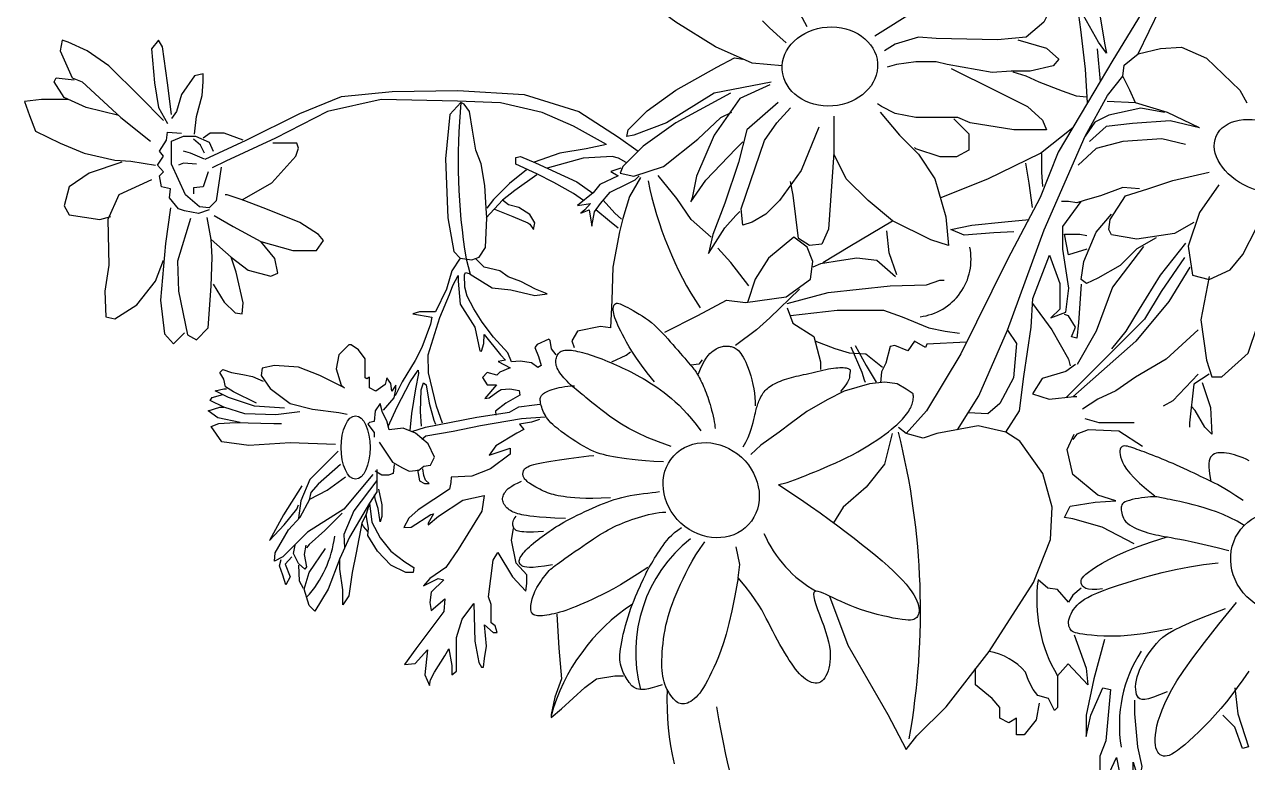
# Model space of a CAD drawing. Extents: x 83 to 520, y 195 to 710.
# Drawn here: x 82.8 to 371.9, y 330.5 to 505 of the extents above; entities that cross this region are included whole.
import ezdxf

# ---------------------------------------------------------------- set-up
doc = ezdxf.new("R2010")
doc.units = 0
doc.header["$LTSCALE"] = 0.9
doc.header["$MEASUREMENT"] = 0
for name, color, linetype in [('3', 3, 'CONTINUOUS'), ('4', 4, 'CONTINUOUS'), ('7', 7, 'CONTINUOUS')]:
    doc.layers.add(name, color=color, linetype=linetype)

msp = doc.modelspace()

# ---------------------------------------------------------------- linework, layer by layer
at = {"layer": '3'}
for points in [[(336.86, 507.76), (338.03, 500.53), (338.5, 498.2), (336.63, 500.77), (333.13, 507.06), (330.32, 510.33), (329.16, 511.5), (326.59, 507.76), (325.65, 508.93), (324.25, 512.43), (324.95, 514.06), (326.59, 515.46), (326.82, 516.63), (327.75, 517.8), (330.56, 517.1)], [(333.83, 487.81), (331.46, 488.05), (328.16, 489.23), (322.6, 491.35), (319.53, 492.77), (316.46, 493.71)], [(191.97, 461.58), (191.66, 466.95), (190.74, 472.01), (189.51, 475.23), (188.75, 479.98), (187.98, 484.42), (186.75, 486.11), (185.99, 486.57), (183.38, 483.66), (182.3, 473.23), (182.92, 459.29), (184.3, 451.32), (185.83, 449.78), (188.59, 449.32), (190.28, 449.94), (191.82, 452.24), (192.12, 459.29), (191.97, 461.58)], [(299.24, 464.01), (310.5, 468.52), (322.9, 474.54), (330.56, 480.65)], [(125.35, 474.56), (124.41, 476.44), (122.77, 477.85)], [(125.35, 473.16), (122.06, 474.56), (120.42, 475.03)], [(323.14, 474.5), (323.14, 470.07), (323.41, 466.68)], [(123.47, 471.99), (120.42, 472.22), (119.24, 471.75)], [(321.06, 461.73), (320.27, 467.46), (319.49, 472.16)], [(126.29, 470.11), (125.11, 466.59), (122.77, 466.36), (122.77, 464.95)], [(228.4, 468.77), (225.79, 464.33), (224.22, 459.12), (223.44, 455.99), (221.87, 447.65), (221.61, 439.82), (221.35, 433.31), (219, 433.57), (213.52, 432.52), (212.21, 430.18), (212.74, 428.61)], [(223.74, 471.03), (221.42, 470.26), (223.12, 469.18), (218.79, 467.16), (217.24, 465.15), (213.52, 462.22), (216.62, 462.68), (215.23, 461.13), (214.3, 460.36), (216.31, 461.13), (216.93, 457.27), (217.55, 460.67), (218.94, 462.68), (221.26, 465.31), (225.29, 467.32), (227.15, 468.25), (228.08, 469.18)], [(245.1, 454.69), (240.4, 458.86), (237.01, 463.81), (232.57, 469.29)], [(193.89, 461.36), (198.26, 459.59), (201.79, 458.06), (202.25, 457.75), (203.17, 456.53), (203.48, 458.06), (202.25, 460.05), (199.64, 461.74), (197.19, 462.35), (195.8, 463.42)], [(314.78, 408.63), (317.94, 413.65), (319, 421.79), (320.77, 433.47), (321.13, 440.2), (325.03, 450.46), (327.51, 443.74), (327.51, 437.72), (325.38, 435.6), (328.92, 437.01), (329.63, 442.68), (328.22, 451.88), (328.22, 457.19), (332.51, 463.13)], [(271.52, 448.69), (277.9, 452.59), (287.98, 458.54)], [(316.62, 455.99), (311.92, 455.73), (304.87, 455.21), (301.74, 456.51), (306.7, 457.55), (314.53, 458.34), (320.27, 458.86)], [(234.14, 432.26), (241.97, 436.17), (248.76, 439.82), (253.19, 439.3), (262.85, 440.61), (268.59, 444.78), (269.11, 448.95), (267.81, 452.34), (264.68, 454.69), (258.67, 449.73), (255.54, 444.78), (253.72, 439.3)], [(289.01, 445.8), (287.18, 451.02), (286.66, 456.23)], [(329.59, 450.53), (328.6, 455.45), (332.22, 455.45), (333.86, 455.12)], [(253.98, 443.21), (249.8, 448.69), (246.67, 452.08)], [(333.86, 451.84), (329.59, 450.53)], [(347.28, 452.53), (339.98, 442.89), (336.06, 432.46), (331.62, 424.63)], [(357.2, 453.32), (351.2, 445.75), (346.24, 437.67), (343.11, 432.46), (339.71, 428.28)], [(187.21, 449.55), (188.13, 445.94), (193.35, 442.73), (197.8, 442.27), (203.47, 440.89), (206.39, 441.35), (203.63, 442.42), (200.1, 444.26), (197.18, 445.33), (195.19, 446.71), (191.51, 447.63), (189.44, 449.63)], [(288.69, 445.3), (284.25, 449.21), (279.56, 449.73), (275.9, 449.21), (270.94, 448.43), (269.11, 447.65)], [(265.98, 442.43), (258.94, 435.65), (255.8, 432.78), (250.84, 429.13)], [(263.11, 439.04), (272.77, 441.65), (287.39, 443.21), (296, 443.47), (299.13, 444.52), (300.18, 444.52)], [(332.55, 443.63), (331.89, 434.44), (331.56, 430.82), (330.24, 431.15), (331.23, 433.45), (329.59, 436.08), (328.6, 436.41)], [(263.11, 438), (264.42, 434.35), (269.38, 431.22), (270.94, 425.22), (270.94, 423.4)], [(263.89, 436.17), (274.86, 437.48), (285.82, 437.48), (290.26, 435.91), (296.52, 433.31), (300.44, 432.52), (303.83, 432)], [(321.04, 439.03), (325.64, 432.8), (329.59, 425.9), (329.92, 424.26)], [(360.16, 432.8), (352.6, 425.9), (345.36, 421.63), (340.76, 418.35), (336.49, 416.38), (332.87, 414.08)], [(285.62, 423.9), (281.7, 427.03), (277.79, 427.29), (274.39, 428.33), (269.69, 430.16)], [(278.12, 428.81), (280.73, 422.81), (281.25, 420.98), (281.51, 420.46)], [(279.16, 429.07), (281.77, 424.37), (284.12, 420.46)], [(305.48, 429.87), (296.06, 429.38), (295.8, 428.59), (293.19, 430.16), (291.62, 427.81), (288.49, 429.11), (287.44, 428.85), (286.4, 424.94), (285.36, 422.86), (285.09, 420.25)], [(331.23, 424.59), (328.93, 422.94), (323.34, 421.3), (321.04, 417.69), (324.98, 416.38), (330.9, 417.03), (331.56, 417.03)], [(360.16, 422.29), (354.24, 416.05), (351.94, 414.73)], [(362.79, 422.29), (359.17, 419.99), (358.18, 410.79), (358.18, 409.81)], [(176.65, 410.02), (176.46, 413.51), (176.55, 418.6), (177.12, 420.3), (177.78, 419.83), (178.44, 415.49), (179.57, 411.44), (179.95, 410.49)], [(361.14, 420.32), (363.11, 414.41), (363.44, 408.17), (361.8, 409.81), (359.5, 413.75), (358.51, 414.73)], [(204.54, 411.61), (202.68, 411), (199.83, 410.5), (200.82, 409.26), (199.2, 408.39), (194.24, 405.42), (192.63, 403.18), (197.59, 404.8), (197.59, 403.43), (193, 399.96), (188.53, 398.23), (183.69, 397.98), (183.57, 396.74), (183.32, 395.13), (175.87, 390.29), (173.64, 388.31), (172.52, 386.08), (174.26, 386.2), (178.85, 389.18), (179.47, 389.3), (178.23, 387.07), (178.23, 386.7), (180.71, 388.8), (186.42, 392.52), (191.51, 393.64), (190.89, 389.92), (185.31, 380.87), (182.45, 376.66), (178.6, 374.05), (177.12, 372.32), (180.59, 374.05), (181.96, 373.68), (178.98, 370.83), (178.6, 368.35), (178.98, 366.49), (182.2, 369.22), (181.96, 366.24), (175.36, 357.38), (172.63, 353.73), (175.14, 353.96), (178.1, 357.15), (177.42, 351.23), (178.56, 348.72), (178.78, 350.09), (179.7, 351.91), (182.2, 355.78), (183.11, 357.38), (183.8, 353.5), (183.8, 351.23), (184.94, 352.14), (184.94, 354.19), (184.94, 356.92), (184.94, 360.11), (186.31, 364.43), (189.04, 368.08), (189.27, 359.2), (190.18, 354.19), (190.86, 353.05), (191.32, 353.05), (191.55, 355.1), (192, 358.06), (191.55, 363.07), (193.6, 361.25), (194.51, 361.25), (194.06, 362.84), (193.14, 363.52), (193.14, 367.85), (192.46, 369.67), (193.6, 378.33), (194.74, 380.15), (198.16, 374.45), (201.35, 371.04), (201.58, 372.86), (201.58, 374.91), (199.07, 377.64), (197.93, 383.11), (198.39, 385.84)], [(345.04, 410.79), (340.76, 410.79), (336.82, 410.79), (333.53, 411.78)], [(273.1, 369.84), (277.4, 358.24), (286.83, 341.92), (291.19, 333.58), (293.73, 336.85), (300.62, 343.73), (310.78, 356.79), (321.31, 373.1), (325.3, 383.25), (325.66, 390.87), (323.49, 398.84), (318.04, 406.46), (314.78, 408.63), (308.24, 410.08), (298.45, 408.27), (295.18, 407.18), (291.19, 408.27), (289.37, 409.72)], [(287.92, 408.27), (286.11, 401.02), (281.75, 395.58), (276.31, 390.87), (274.02, 387.21)], [(332.55, 371.72), (330.57, 370.08), (329.59, 368.43), (326.96, 371.39), (324.66, 371.72), (322.36, 373.69)], [(208.64, 365.57), (209.1, 357.6), (209.78, 350.32), (208.19, 345.99), (207.28, 341.89), (207.28, 341.21), (209.78, 343.26), (215.25, 348.27), (217.99, 350.32), (222.32, 351), (224.37, 351)], [(330.88, 360.69), (333.75, 352.82), (334.11, 348.88), (329.45, 353.89), (326.94, 351.03), (326.94, 343.51), (326.23, 342.8), (324.8, 345.66), (322.29, 346.38), (321.21, 347.81), (320.14, 349.95), (319.42, 351.92)], [(338.05, 359.62), (335.54, 350.31), (333.75, 341.72), (333.75, 336.71), (334.82, 341.72), (337.69, 348.17), (339.48, 347.81), (338.41, 335.64), (336.97, 332.06), (336.97, 324.55), (338.05, 325.62), (340.91, 331.71), (342.7, 322.4), (343.78, 317.39), (344.85, 325.62), (344.85, 330.63), (346.29, 325.98), (347, 329.56), (345.93, 334.21), (345.21, 342.08), (345.21, 344.59), (345.21, 345.3)], [(322.65, 344.59), (321.93, 340.65), (319.06, 337.07), (317.27, 337.07), (317.27, 341.01), (315.48, 339.94), (313.33, 341.01), (313.33, 343.51), (311.54, 345.66), (307.6, 348.88), (307.6, 352.82)], [(368.85, 348.17), (369.57, 342.08), (372.07, 334.21), (370.64, 333.85), (368.85, 338.86), (365.99, 341.72)]]:
    msp.add_lwpolyline(points, dxfattribs=at)
for centre, radius, start, end in [((327.39, 472.73), 142.08, 174.4107, 189.3877), ((314.1, 484.8), 85.55, 191.3348, 213.165), ((292.85, 449.48), 13.68, 276.87, 11.9998), ((121, 366.43), 173.58, 349.9429, 14.0702), ((357.38, 368.99), 35.34, 172.3524, 210.5444), ((252.28, 328.99), 46.72, 123.4593, 164.4054), ((308.03, 341.79), 15.25, 41.6474, 79.5878), ((373.71, 339.38), 32.15, 147.1632, 189.2771), ((482.08, 384.03), 239.17, 189.7167, 211.5813)]:
    msp.add_arc(centre, radius, start, end, dxfattribs=at)
at = {"layer": '4'}
for points in [[(261.9, 495.2), (254.82, 495.85), (246.13, 499.71), (236.79, 505.5), (229.06, 511.29), (225.52, 515.14), (226.49, 518.04), (229.71, 517.4), (245.8, 512.89), (252.24, 511.61)], [(283.79, 502.28), (293.45, 508.39), (304.72, 510.32), (314.38, 509.68), (319.53, 508.39), (325.32, 508.71), (323.71, 505.5), (319.53, 501.96), (312.77, 501.32), (298.28, 501.64), (294.09, 501.96), (288.62, 500.35), (286.05, 498.74)], [(262.87, 500.67), (260.65, 502.6), (258.79, 504.3), (257.25, 505.82)], [(266.06, 507.59), (267.7, 504.53)], [(115.71, 482.3), (110.08, 487.93), (102.8, 495.2), (97.64, 498.72), (93.18, 500.83), (91.77, 501.3), (91.3, 498.72), (94.11, 492.39), (96.46, 491.45), (105.62, 483.01), (112.66, 477.38)], [(317.59, 501.32), (324.36, 499.39), (327.25, 496.81), (325.96, 495.2), (320.49, 493.92), (315.98, 493.92), (311.48, 493.6), (300.85, 495.53), (298.28, 496.17), (293.45, 496.17), (288.94, 495.53), (286.69, 494.88)], [(259.33, 491.35), (245.8, 488.77), (234.54, 481.7), (226.81, 478.8), (225.2, 478.48), (225.52, 480.09), (230.03, 484.59), (236.79, 489.42), (246.45, 494.88), (250.63, 497.13), (252.56, 496.81)], [(360.5, 480.57), (352.93, 484.19), (345.35, 486.49), (344.03, 489.45), (342.39, 492.74), (342.72, 495.37), (346.01, 498.01), (351.28, 499.32), (356.22, 499.65), (362.15, 497.02), (370.05, 489.45), (371.7, 486.49)], [(301.82, 494.56), (312.12, 489.42), (319.85, 485.56), (323.39, 482.34), (324.36, 480.09), (316.63, 480.09), (306.33, 481.7), (303.43, 482.98), (297.96, 482.98), (293.45, 482.98), (288.62, 483.95), (285.4, 485.56), (284.44, 486.2)], [(122.99, 479.02), (123.46, 483.24), (124.87, 488.17), (125.11, 491.45), (125.11, 493.33), (122.99, 492.86), (119.94, 488.4), (118.77, 484.41), (117.59, 482.77)], [(333.5, 478.6), (338.76, 488.19), (342.39, 492.74)], [(249.67, 488.77), (236.79, 481.7), (229.06, 476.23), (224.24, 471.41), (223.59, 469.8), (226.81, 469.16), (233.89, 471.41), (241.94, 477.84), (247.41, 482.98), (249.99, 484.27)], [(259, 490.7), (251.92, 487.49), (245.8, 478.8), (241.62, 469.16), (240.65, 464.01), (240.33, 463.04), (243.87, 468.19), (250.96, 475.59), (252.56, 477.2)], [(93.18, 487.23), (86.84, 487.23), (82.85, 486.76), (84.02, 483.48), (85.43, 479.72), (91.3, 476.91), (96.93, 474.56), (104.21, 472.92), (107.97, 472.69), (113.84, 471.75)], [(260.94, 486.52), (253.53, 480.09), (251.6, 472.37), (248.38, 462.72), (245.48, 455.33), (244.52, 450.82), (248.38, 456.93), (250.96, 459.83), (251.92, 460.79)], [(345.35, 486.49), (338.67, 486.75)], [(270.59, 480.73), (266.41, 470.44), (261.26, 463.37), (258.04, 460.15), (254.82, 458.22), (252.56, 457.58), (252.24, 461.44), (257.72, 477.52), (260.61, 481.7), (263.83, 485.24)], [(274.13, 483.31), (274.13, 474.62), (272.85, 456.61), (271.24, 453.07), (268.34, 452.75), (265.76, 454.36), (264.48, 464.65), (263.83, 467.87)], [(285.08, 484.27), (289.59, 478.8), (294.09, 474.3), (297.96, 468.51), (300.53, 459.51), (301.18, 452.75), (296.99, 454.04), (287.98, 458.54), (282.18, 463.37), (277.03, 468.51), (274.78, 473.01), (274.13, 474.3)], [(302.46, 482.66), (306.01, 479.12), (306.01, 475.27), (303.11, 473.66), (299.24, 473.66), (293.45, 475.59), (293.13, 475.91)], [(352.27, 484.19), (346.67, 485.18), (339.09, 483.53), (335.8, 481.89), (333.5, 478.6)], [(360.5, 480.57), (353.58, 482.22), (344.69, 481.56), (338.44, 480.9), (334.48, 477.28)], [(126.52, 461.2), (123.94, 460.26), (120.65, 460.96), (119.24, 461.43), (117.13, 464.01), (117.37, 466.12), (115.25, 466.59), (114.78, 469.17), (115.72, 470.11), (114.31, 471.75), (115.72, 473.86), (114.78, 475.03), (116.43, 477.61), (116.66, 479.49), (119.95, 479.26)], [(134.5, 477.61), (130.04, 479.25), (126.75, 479.25), (125.11, 478.08)], [(134.26, 463.54), (141.3, 467.53), (146.94, 473.86), (147.64, 475.74), (147.17, 476.91), (143.42, 476.91), (141.54, 476.91)], [(357.21, 476.62), (351.61, 477.94), (342.39, 477.28), (336.13, 475.64), (331.85, 471.69)], [(105.85, 472.45), (98.11, 469.87), (93.41, 466.59), (92.24, 462.13), (93.41, 460.02), (100.69, 458.85), (103.27, 459.55)], [(112.9, 468.23), (105.15, 464.71), (102.57, 458.85), (102.8, 448.06), (101.86, 441.96), (102.1, 435.86), (104.21, 435.4), (109.38, 438.68), (113.84, 444.31), (115.71, 449.23)], [(359.18, 458.2), (354.57, 455.57), (345.68, 454.25), (339.75, 455.24), (339.09, 456.55), (339.42, 458.86), (343.05, 464.45), (348.31, 466.1), (354.24, 468.07), (362.8, 470.04)], [(346.34, 466.1), (342.39, 466.42), (337.12, 464.45), (333.5, 463.46), (331.52, 462.81), (329.54, 463.13), (327.9, 463.13)], [(365.11, 467.08), (360.5, 460.5), (357.86, 452.61), (358.85, 445.7), (362.8, 444.71), (367.74, 447.01), (370.71, 450.63), (374, 456.88), (374, 462.81)], [(127.69, 459.79), (132.15, 457.21), (138.72, 453.69), (146.23, 451.58), (151.87, 451.58), (153.51, 453.92), (152.34, 455.33), (147.88, 458.15), (139.9, 461.43), (134.26, 463.54), (130.74, 464.71), (130.27, 464.71)], [(362.8, 445.37), (360.83, 435.17), (362.15, 425.63), (363.46, 421.68), (365.77, 421.68), (372.03, 427.28), (376.31, 440.11), (376.97, 451.29), (376.97, 457.87), (375.32, 462.48)], [(350.29, 454.58), (345.68, 451.95), (341.73, 448), (336.46, 445.04), (333.83, 443.72), (332.51, 444.71), (333.17, 448.99), (336.13, 455.9), (339.75, 460.17)], [(122.05, 459.08), (119, 449), (119.24, 441.96), (121.35, 431.64), (123.46, 430.47), (126.28, 433.28), (126.98, 443.13), (127.22, 449.94), (126.98, 454.16), (126.04, 459.32)], [(126.98, 454.16), (131.68, 449.94), (135.67, 446.89), (141.07, 445.48), (142.71, 446.18), (142.01, 449.7), (138.72, 453.69)], [(356.94, 449.93), (351.46, 441.84), (347.54, 435.32), (329.03, 416.83)], [(358.25, 447.58), (353.29, 439.5), (345.46, 430.11), (330.58, 417)], [(231.7, 420.48), (230.02, 422.62), (228.62, 424.49), (227.47, 426.12), (226.53, 427.54), (225.76, 428.77), (225.14, 429.86), (224.62, 430.82), (224.18, 431.68), (223.78, 432.48), (223.41, 433.21), (223.09, 433.9), (222.81, 434.53), (222.57, 435.11), (222.37, 435.65), (222.21, 436.16), (222.09, 436.63), (222.02, 437.07), (221.98, 437.48), (221.99, 437.85), (222.03, 438.19), (222.11, 438.47), (222.23, 438.71), (222.37, 438.89), (222.55, 439.02), (222.75, 439.08), (222.99, 439.09), (223.27, 439.04), (223.59, 438.93), (223.96, 438.78), (224.38, 438.58), (224.86, 438.34), (225.4, 438.05), (226, 437.73), (226.66, 437.37), (227.35, 436.97), (228.08, 436.54), (228.83, 436.08), (229.58, 435.58), (230.32, 435.06), (231.04, 434.5), (231.73, 433.91), (232.39, 433.3), (233.02, 432.67), (233.64, 432.02), (234.25, 431.36), (234.84, 430.69), (235.43, 430), (236.02, 429.32), (236.61, 428.64), (237.2, 427.96), (237.77, 427.3), (238.33, 426.67), (238.86, 426.07), (239.35, 425.51), (239.79, 425), (240.19, 424.55), (240.52, 424.16), (240.8, 423.82), (241.04, 423.53), (241.24, 423.26), (241.42, 423.01), (241.59, 422.76), (241.75, 422.5), (241.91, 422.21), (242.09, 421.89), (242.28, 421.53), (242.48, 421.14), (242.69, 420.73), (242.9, 420.3), (243.11, 419.85), (243.32, 419.38), (243.53, 418.91), (243.73, 418.43), (243.93, 417.94), (244.12, 417.44), (244.31, 416.91), (244.49, 416.37), (244.68, 415.79), (244.86, 415.17), (245.05, 414.52), (245.23, 413.82), (245.41, 413.11), (245.57, 412.38), (245.72, 411.68), (245.85, 411.03), (245.95, 410.43), (246.01, 409.92), (246.03, 409.52)], [(303.34, 409.18), (308.37, 417.19), (315.1, 432.76), (317.23, 429.58), (316.52, 421.44), (313.33, 415.42), (310.5, 412.94), (305.86, 413.18)], [(235.66, 405.25), (232.65, 406.3), (229.99, 407.37), (227.67, 408.45), (225.64, 409.51), (223.89, 410.54), (222.38, 411.52), (221.09, 412.43), (219.98, 413.25), (219.04, 413.97), (218.23, 414.6), (217.54, 415.14), (216.95, 415.63), (216.43, 416.06), (215.95, 416.45), (215.51, 416.82), (215.08, 417.18), (214.63, 417.55), (214.18, 417.92), (213.72, 418.29), (213.25, 418.67), (212.79, 419.05), (212.34, 419.44), (211.9, 419.83), (211.47, 420.23), (211.06, 420.63), (210.67, 421.04), (210.31, 421.44), (209.97, 421.84), (209.66, 422.24), (209.38, 422.63), (209.14, 423.01), (208.93, 423.38), (208.76, 423.73), (208.62, 424.08), (208.52, 424.41), (208.45, 424.72), (208.41, 425.03), (208.41, 425.34), (208.43, 425.63), (208.47, 425.92), (208.54, 426.2), (208.63, 426.47), (208.75, 426.74), (208.89, 426.98), (209.05, 427.21), (209.24, 427.42), (209.45, 427.6), (209.69, 427.75), (209.95, 427.86), (210.23, 427.95), (210.55, 428), (210.88, 428.03), (211.25, 428.03), (211.65, 428.01), (212.08, 427.96), (212.54, 427.9), (213.03, 427.81), (213.55, 427.71), (214.11, 427.58), (214.68, 427.44), (215.29, 427.28), (215.91, 427.1), (216.55, 426.9), (217.21, 426.68), (217.89, 426.44), (218.57, 426.19), (219.26, 425.92), (219.96, 425.64), (220.66, 425.35), (221.36, 425.05), (222.06, 424.75), (222.75, 424.45), (223.43, 424.14), (224.11, 423.83), (224.79, 423.52), (225.47, 423.19), (226.15, 422.85), (226.85, 422.49), (227.56, 422.11), (228.29, 421.7), (229.05, 421.27), (229.82, 420.81), (230.62, 420.31), (231.44, 419.78), (232.27, 419.22), (233.12, 418.62), (233.98, 417.99), (234.85, 417.31), (235.73, 416.59), (236.63, 415.82), (237.55, 414.96), (238.5, 414.01), (239.48, 412.95), (240.5, 411.76), (241.56, 410.42), (242.68, 408.91)], [(242.11, 422.38), (242.58, 423.58), (243.05, 424.6), (243.51, 425.44), (243.96, 426.14), (244.4, 426.71), (244.83, 427.17), (245.23, 427.55), (245.62, 427.85), (245.98, 428.11), (246.32, 428.32), (246.64, 428.49), (246.95, 428.63), (247.23, 428.74), (247.5, 428.82), (247.76, 428.88), (248.01, 428.92), (248.25, 428.95), (248.48, 428.96), (248.71, 428.97), (248.94, 428.96), (249.16, 428.94), (249.38, 428.91), (249.6, 428.87), (249.82, 428.83), (250.05, 428.77), (250.29, 428.7), (250.52, 428.6), (250.77, 428.48), (251.02, 428.33), (251.28, 428.13), (251.55, 427.89), (251.82, 427.6), (252.1, 427.24), (252.39, 426.83), (252.69, 426.35), (252.98, 425.81), (253.28, 425.19), (253.58, 424.5), (253.88, 423.73), (254.17, 422.88), (254.45, 421.95), (254.72, 420.95), (254.96, 419.92), (255.17, 418.86), (255.33, 417.81), (255.45, 416.78), (255.5, 415.79), (255.49, 414.86)], [(221.61, 425.22), (225, 426.79), (226.05, 427.57)], [(243.01, 425.74), (242.23, 424.7), (240.4, 424.44)], [(252.7, 405.12), (253.32, 406.28), (253.83, 407.36), (254.24, 408.37), (254.57, 409.29), (254.83, 410.14), (255.04, 410.91), (255.2, 411.6), (255.34, 412.22), (255.46, 412.75), (255.57, 413.22), (255.67, 413.64), (255.76, 414.01), (255.86, 414.35), (255.95, 414.66), (256.05, 414.97), (256.16, 415.28), (256.28, 415.6), (256.41, 415.93), (256.55, 416.26), (256.71, 416.6), (256.87, 416.93), (257.05, 417.26), (257.24, 417.57), (257.44, 417.88), (257.66, 418.16), (257.89, 418.44), (258.14, 418.69), (258.4, 418.94), (258.69, 419.18), (259.01, 419.41), (259.35, 419.63), (259.72, 419.85), (260.11, 420.06), (260.54, 420.28), (260.99, 420.49), (261.46, 420.69), (261.96, 420.88), (262.47, 421.07), (262.99, 421.24), (263.52, 421.4), (264.07, 421.55), (264.62, 421.69), (265.19, 421.83), (265.76, 421.96), (266.36, 422.09), (266.96, 422.22), (267.58, 422.35), (268.21, 422.49), (268.87, 422.65), (269.53, 422.8), (270.2, 422.97), (270.87, 423.13), (271.53, 423.28), (272.18, 423.42), (272.81, 423.55), (273.42, 423.65), (273.99, 423.74), (274.54, 423.8), (275.05, 423.84), (275.52, 423.86), (275.95, 423.87), (276.34, 423.86), (276.69, 423.83), (276.99, 423.79), (277.25, 423.74), (277.46, 423.68), (277.63, 423.62), (277.76, 423.54), (277.86, 423.45), (277.93, 423.36), (277.97, 423.25), (277.99, 423.14), (277.99, 423.03), (277.97, 422.9), (277.95, 422.77), (277.92, 422.63), (277.88, 422.48), (277.85, 422.32), (277.82, 422.15), (277.81, 421.97), (277.8, 421.77), (277.78, 421.54), (277.71, 421.26), (277.58, 420.89), (277.33, 420.43), (276.96, 419.84), (276.42, 419.1), (275.69, 418.2)], [(233.83, 401.6), (231.58, 401.72), (229.62, 401.85), (227.9, 401.99), (226.41, 402.15), (225.11, 402.3), (223.97, 402.46), (222.96, 402.63), (222.04, 402.79), (221.19, 402.95), (220.4, 403.12), (219.64, 403.31), (218.9, 403.52), (218.17, 403.76), (217.42, 404.05), (216.65, 404.39), (215.84, 404.8), (214.98, 405.27), (214.07, 405.8), (213.15, 406.37), (212.23, 406.97), (211.33, 407.58), (210.47, 408.19), (209.66, 408.79), (208.93, 409.37), (208.29, 409.9), (207.73, 410.39), (207.26, 410.86), (206.85, 411.29), (206.5, 411.71), (206.2, 412.12), (205.95, 412.52), (205.73, 412.92), (205.53, 413.32), (205.35, 413.72), (205.2, 414.12), (205.07, 414.51), (204.96, 414.88), (204.88, 415.23), (204.81, 415.56), (204.76, 415.86), (204.73, 416.13), (204.72, 416.37), (204.74, 416.59), (204.77, 416.78), (204.83, 416.96), (204.92, 417.13), (205.03, 417.29), (205.17, 417.44), (205.33, 417.59), (205.53, 417.74), (205.77, 417.9), (206.04, 418.05), (206.35, 418.21), (206.7, 418.36), (207.1, 418.52), (207.56, 418.68), (208.06, 418.84), (208.61, 419), (209.21, 419.15), (209.85, 419.29), (210.53, 419.4), (211.25, 419.49), (212, 419.55), (212.79, 419.57)], [(292.83, 417.64), (291.16, 418.76), (289.07, 420.01), (286.14, 420.43), (282.52, 420.01), (276.53, 418.34), (272.49, 416.25), (267.75, 413.47), (264.13, 410.82), (261.2, 408.6), (256.88, 405.54), (254.51, 403.31)], [(261.06, 396.21), (262.11, 396.48), (263.07, 396.75), (263.97, 397.04), (264.84, 397.35), (265.7, 397.67), (266.58, 398.03), (267.51, 398.41), (268.51, 398.82), (269.59, 399.27), (270.76, 399.75), (271.99, 400.27), (273.26, 400.81), (274.57, 401.39), (275.89, 402), (277.21, 402.63), (278.5, 403.29), (279.76, 403.97), (280.98, 404.66), (282.15, 405.37), (283.26, 406.07), (284.3, 406.76), (285.28, 407.44), (286.18, 408.09), (287, 408.71), (287.73, 409.29), (288.38, 409.84), (288.96, 410.34), (289.47, 410.82), (289.92, 411.27), (290.32, 411.7), (290.67, 412.11), (290.99, 412.5), (291.29, 412.87), (291.55, 413.24), (291.79, 413.59), (292, 413.94), (292.18, 414.27), (292.35, 414.61), (292.49, 414.93), (292.61, 415.26), (292.71, 415.58), (292.79, 415.89), (292.84, 416.21), (292.88, 416.51), (292.9, 416.81), (292.89, 417.1), (292.87, 417.38), (292.83, 417.64)], [(345.04, 382.23), (337.48, 386.17), (330.57, 388.14), (328.6, 388.46), (329.92, 391.09), (335.83, 392.08), (340.76, 392.41), (336.49, 393.72), (330.57, 398.64), (329.26, 404.55), (330.9, 408.17)], [(347.01, 405.21), (341.42, 408.82), (334.19, 409.15), (331.56, 408.17), (330.57, 406.85)], [(370.79, 392.46), (369.06, 393.6), (367.64, 394.51), (366.48, 395.22), (365.52, 395.79), (364.73, 396.23), (364.04, 396.59), (363.41, 396.89), (362.8, 397.19), (362.16, 397.5), (361.48, 397.82), (360.77, 398.17), (360.03, 398.53), (359.26, 398.9), (358.47, 399.27), (357.66, 399.66), (356.82, 400.04), (355.97, 400.43), (355.11, 400.81), (354.25, 401.19), (353.38, 401.56), (352.53, 401.92), (351.7, 402.26), (350.9, 402.59), (350.12, 402.9), (349.38, 403.19), (348.69, 403.45), (348.02, 403.7), (347.4, 403.93), (346.8, 404.15), (346.24, 404.35), (345.71, 404.54), (345.2, 404.73), (344.72, 404.9), (344.27, 405.05), (343.85, 405.18), (343.46, 405.28), (343.1, 405.34), (342.78, 405.36), (342.49, 405.33), (342.25, 405.24), (342.04, 405.08), (341.87, 404.86), (341.76, 404.58), (341.7, 404.22), (341.69, 403.81), (341.75, 403.33), (341.87, 402.78), (342.06, 402.17), (342.33, 401.5), (342.72, 400.74), (343.28, 399.89), (344.03, 398.92), (345.04, 397.82), (346.34, 396.58), (347.97, 395.17), (349.98, 393.58)], [(221.33, 393.07), (219.09, 392.98), (217.17, 392.94), (215.52, 392.95), (214.11, 392.99), (212.92, 393.06), (211.89, 393.15), (211.02, 393.26), (210.25, 393.37), (209.56, 393.49), (208.94, 393.6), (208.37, 393.72), (207.85, 393.85), (207.36, 393.99), (206.89, 394.14), (206.43, 394.31), (205.98, 394.49), (205.52, 394.69), (205.05, 394.9), (204.59, 395.13), (204.14, 395.36), (203.7, 395.6), (203.28, 395.84), (202.88, 396.08), (202.52, 396.32), (202.2, 396.54), (201.91, 396.75), (201.66, 396.96), (201.44, 397.16), (201.25, 397.35), (201.09, 397.54), (200.95, 397.72), (200.85, 397.89), (200.76, 398.06), (200.7, 398.22), (200.66, 398.39), (200.64, 398.55), (200.63, 398.71), (200.64, 398.88), (200.66, 399.04), (200.69, 399.21), (200.74, 399.38), (200.8, 399.56), (200.9, 399.74), (201.03, 399.92), (201.21, 400.1), (201.46, 400.28), (201.77, 400.46), (202.17, 400.63), (202.65, 400.8), (203.22, 400.97), (203.87, 401.13), (204.6, 401.29), (205.4, 401.45), (206.28, 401.61), (207.22, 401.77), (208.22, 401.93), (209.27, 402.09), (210.37, 402.25), (211.51, 402.41), (212.68, 402.57), (213.85, 402.72), (215.03, 402.87), (216.21, 403), (217.36, 403.12)], [(372.25, 401.87), (371.53, 402.22), (370.82, 402.53), (370.12, 402.8), (369.43, 403.04), (368.77, 403.24), (368.12, 403.41), (367.5, 403.54), (366.9, 403.65), (366.34, 403.72), (365.81, 403.76), (365.31, 403.76), (364.85, 403.71), (364.42, 403.62), (364.03, 403.48), (363.69, 403.29), (363.39, 403.04), (363.13, 402.72), (362.92, 402.33), (362.77, 401.82), (362.69, 401.19), (362.69, 400.41), (362.77, 399.46), (362.93, 398.31), (363.2, 396.95)], [(210.66, 388.19), (208.17, 388.31), (206.14, 388.42), (204.52, 388.53), (203.25, 388.65), (202.26, 388.76), (201.49, 388.88), (200.88, 388.99), (200.36, 389.11), (199.89, 389.22), (199.46, 389.34), (199.05, 389.46), (198.68, 389.59), (198.32, 389.74), (197.99, 389.9), (197.68, 390.08), (197.39, 390.27), (197.11, 390.49), (196.85, 390.74), (196.61, 390.99), (196.4, 391.26), (196.21, 391.54), (196.06, 391.83), (195.94, 392.12), (195.87, 392.41), (195.83, 392.69), (195.83, 392.97), (195.87, 393.24), (195.94, 393.51), (196.04, 393.77), (196.17, 394.03), (196.31, 394.29), (196.48, 394.54), (196.66, 394.79), (196.88, 395.03), (197.16, 395.29), (197.52, 395.57), (198, 395.88), (198.6, 396.22), (199.35, 396.6), (200.29, 397.03)], [(261.06, 396.21), (263.7, 394.47), (266.21, 392.78), (268.59, 391.13), (270.85, 389.53), (273, 387.97), (275.05, 386.46), (277.01, 384.98), (278.88, 383.54), (280.67, 382.13), (282.38, 380.77), (284, 379.44), (285.51, 378.17), (286.91, 376.94), (288.19, 375.78), (289.34, 374.67), (290.35, 373.63), (291.21, 372.66), (291.94, 371.75), (292.55, 370.91), (293.04, 370.14), (293.43, 369.42), (293.73, 368.76), (293.95, 368.16), (294.1, 367.61), (294.19, 367.12), (294.24, 366.67), (294.23, 366.27), (294.19, 365.91), (294.1, 365.59), (293.99, 365.31), (293.85, 365.06), (293.68, 364.84), (293.5, 364.64), (293.28, 364.48), (293, 364.35), (292.66, 364.25), (292.22, 364.2), (291.68, 364.19), (291.02, 364.23), (290.21, 364.33), (289.25, 364.48), (288.15, 364.68), (286.95, 364.93), (285.68, 365.22), (284.36, 365.55), (283.01, 365.92), (281.68, 366.31), (280.38, 366.73), (279.15, 367.18), (277.98, 367.63), (276.87, 368.1), (275.83, 368.56), (274.86, 369.01), (273.95, 369.44), (273.1, 369.84), (272.32, 370.21), (271.61, 370.53), (270.97, 370.78), (270.42, 370.95), (269.97, 371.01), (269.63, 370.94), (269.4, 370.71), (269.31, 370.3), (269.36, 369.7), (269.55, 368.88), (269.86, 367.88), (270.27, 366.74), (270.73, 365.5), (271.22, 364.19), (271.71, 362.85), (272.16, 361.52), (272.55, 360.25), (272.85, 359.07), (273.07, 357.96), (273.2, 356.94), (273.26, 355.99), (273.25, 355.12), (273.19, 354.3), (273.08, 353.55), (272.92, 352.85), (272.73, 352.19), (272.51, 351.59), (272.25, 351.05), (271.97, 350.57), (271.65, 350.16), (271.31, 349.82), (270.95, 349.56), (270.56, 349.38), (270.15, 349.28), (269.72, 349.26), (269.28, 349.33), (268.82, 349.46), (268.36, 349.66), (267.89, 349.93), (267.42, 350.25), (266.95, 350.62), (266.48, 351.05), (266.01, 351.52), (265.54, 352.05), (265.07, 352.63), (264.59, 353.27), (264.09, 353.98), (263.58, 354.74), (263.05, 355.58), (262.51, 356.48), (261.94, 357.43), (261.37, 358.43), (260.8, 359.46), (260.23, 360.5), (259.68, 361.55), (259.14, 362.58), (258.63, 363.59), (258.14, 364.56), (257.64, 365.55), (257.07, 366.59), (256.38, 367.72), (255.54, 369), (254.48, 370.48), (253.15, 372.19), (251.52, 374.18)], [(207.61, 377.22), (205.75, 376.94), (204.26, 376.75), (203.09, 376.65), (202.19, 376.63), (201.52, 376.67), (201.03, 376.75), (200.68, 376.88), (200.41, 377.02), (200.2, 377.18), (200.02, 377.35), (199.89, 377.53), (199.79, 377.73), (199.75, 377.94), (199.75, 378.17), (199.79, 378.42), (199.88, 378.7), (200.02, 378.99), (200.2, 379.31), (200.43, 379.65), (200.7, 380), (201.01, 380.37), (201.36, 380.75), (201.75, 381.14), (202.17, 381.54), (202.62, 381.94), (203.1, 382.35), (203.61, 382.75), (204.13, 383.16), (204.66, 383.56), (205.21, 383.96), (205.75, 384.35), (206.28, 384.74), (206.82, 385.12), (207.34, 385.49), (207.88, 385.85), (208.44, 386.22), (209.02, 386.59), (209.64, 386.96), (210.3, 387.34), (211.01, 387.74), (211.78, 388.14), (212.61, 388.56), (213.47, 388.98), (214.36, 389.4), (215.27, 389.83), (216.18, 390.24), (217.09, 390.65), (217.97, 391.04), (218.84, 391.41), (219.68, 391.76), (220.52, 392.09), (221.36, 392.4), (222.22, 392.69), (223.1, 392.96), (224.01, 393.2), (224.96, 393.42), (225.97, 393.62), (227.01, 393.8), (228.07, 393.96), (229.12, 394.1), (230.15, 394.23), (231.14, 394.36), (232.07, 394.47), (232.92, 394.59)], [(371.07, 386.56), (369.39, 387.54), (367.74, 388.39), (366.12, 389.12), (364.56, 389.75), (363.05, 390.28), (361.61, 390.73), (360.26, 391.12), (359, 391.45), (357.85, 391.74), (356.8, 391.99), (355.85, 392.2), (355, 392.39), (354.23, 392.55), (353.55, 392.69), (352.95, 392.81), (352.42, 392.93), (351.96, 393.03), (351.55, 393.12), (351.16, 393.19), (350.79, 393.25), (350.4, 393.3), (349.98, 393.32), (349.5, 393.32), (348.95, 393.3), (348.31, 393.25), (347.6, 393.18), (346.84, 393.08), (346.07, 392.97), (345.31, 392.83), (344.59, 392.67), (343.94, 392.5), (343.37, 392.32), (342.92, 392.12), (342.57, 391.9), (342.32, 391.67), (342.15, 391.42), (342.04, 391.15), (341.99, 390.86), (341.99, 390.55), (342.01, 390.21), (342.06, 389.85), (342.13, 389.46), (342.23, 389.06), (342.38, 388.66), (342.57, 388.25), (342.82, 387.85), (343.13, 387.45), (343.51, 387.07), (343.97, 386.71), (344.5, 386.38), (345.07, 386.07), (345.69, 385.78), (346.34, 385.51), (347, 385.26), (347.66, 385.05), (348.31, 384.85), (348.93, 384.68), (349.55, 384.52), (350.17, 384.38), (350.81, 384.25), (351.48, 384.12), (352.19, 383.99), (352.97, 383.85), (353.82, 383.69), (354.77, 383.52), (355.85, 383.31), (357.1, 383.06), (358.56, 382.75), (360.28, 382.37), (362.31, 381.9), (364.67, 381.33), (367.42, 380.66)], [(205.47, 385.15), (204.2, 385.05), (203.13, 385), (202.23, 384.98), (201.48, 384.98), (200.86, 385.02), (200.36, 385.07), (199.94, 385.14), (199.6, 385.22), (199.31, 385.31), (199.07, 385.41), (198.86, 385.52), (198.7, 385.65), (198.56, 385.8), (198.45, 385.96), (198.37, 386.15), (198.31, 386.36), (198.26, 386.61), (198.23, 386.87), (198.24, 387.16), (198.29, 387.47), (198.38, 387.79), (198.54, 388.12), (198.77, 388.46), (199.07, 388.8)], [(230.17, 376.62), (227.71, 375.03), (225.55, 373.69), (223.66, 372.56), (222.01, 371.62), (220.55, 370.83), (219.26, 370.16), (218.09, 369.58), (217.01, 369.08), (215.99, 368.61), (215.01, 368.17), (214.09, 367.78), (213.2, 367.41), (212.36, 367.08), (211.56, 366.77), (210.78, 366.5), (210.05, 366.26), (209.34, 366.04), (208.66, 365.86), (208.01, 365.7), (207.39, 365.56), (206.81, 365.45), (206.26, 365.36), (205.74, 365.29), (205.27, 365.24), (204.83, 365.21), (204.43, 365.21), (204.07, 365.23), (203.74, 365.27), (203.46, 365.35), (203.21, 365.46), (203, 365.61), (202.83, 365.8), (202.69, 366.03), (202.6, 366.3), (202.53, 366.6), (202.5, 366.93), (202.49, 367.28), (202.51, 367.66), (202.56, 368.04), (202.63, 368.44), (202.71, 368.84), (202.82, 369.25), (202.95, 369.67), (203.1, 370.09), (203.27, 370.52), (203.47, 370.97), (203.69, 371.42), (203.95, 371.89), (204.23, 372.38), (204.53, 372.86), (204.85, 373.35), (205.19, 373.84), (205.53, 374.3), (205.87, 374.75), (206.21, 375.17), (206.54, 375.55), (206.86, 375.89), (207.18, 376.21), (207.51, 376.5), (207.87, 376.8), (208.27, 377.11), (208.72, 377.44), (209.24, 377.81), (209.84, 378.24), (210.54, 378.73), (211.3, 379.27), (212.13, 379.85), (213, 380.46), (213.89, 381.07), (214.78, 381.69), (215.66, 382.29), (216.5, 382.86), (217.3, 383.39), (218.05, 383.88), (218.76, 384.34), (219.45, 384.76), (220.12, 385.16), (220.77, 385.53), (221.43, 385.88), (222.09, 386.21), (222.77, 386.53), (223.45, 386.83), (224.16, 387.12), (224.88, 387.41), (225.61, 387.68), (226.36, 387.94), (227.13, 388.2), (227.91, 388.45), (228.71, 388.69), (229.52, 388.92), (230.34, 389.14), (231.17, 389.33), (231.99, 389.49), (232.82, 389.61), (233.64, 389.69), (234.44, 389.72)], [(233.53, 348.89), (232.27, 348.47), (231.19, 348.16), (230.29, 347.94), (229.53, 347.82), (228.9, 347.77), (228.38, 347.79), (227.94, 347.85), (227.56, 347.96), (227.23, 348.09), (226.92, 348.26), (226.65, 348.45), (226.4, 348.66), (226.17, 348.91), (225.94, 349.18), (225.72, 349.48), (225.5, 349.81), (225.26, 350.16), (225.03, 350.55), (224.79, 350.95), (224.56, 351.38), (224.35, 351.83), (224.15, 352.29), (223.97, 352.77), (223.82, 353.26), (223.7, 353.76), (223.62, 354.28), (223.57, 354.82), (223.55, 355.4), (223.57, 356.01), (223.62, 356.68), (223.7, 357.4), (223.82, 358.18), (223.97, 359.04), (224.15, 359.95), (224.36, 360.91), (224.6, 361.9), (224.87, 362.92), (225.16, 363.95), (225.47, 364.98), (225.8, 366), (226.15, 367), (226.52, 367.97), (226.89, 368.9), (227.26, 369.79), (227.62, 370.63), (227.97, 371.42), (228.3, 372.14), (228.6, 372.81), (228.87, 373.4), (229.11, 373.94), (229.34, 374.43), (229.56, 374.89), (229.77, 375.33), (229.99, 375.76), (230.22, 376.2), (230.48, 376.67), (230.76, 377.16), (231.07, 377.68), (231.4, 378.23), (231.75, 378.8), (232.12, 379.38), (232.51, 379.98), (232.91, 380.59), (233.32, 381.21), (233.75, 381.83), (234.2, 382.45), (234.68, 383.07), (235.22, 383.68), (235.81, 384.29), (236.48, 384.89), (237.24, 385.48), (238.1, 386.06)], [(251.52, 374.18), (250.74, 369.96), (250, 366.39), (249.3, 363.39), (248.63, 360.88), (248, 358.79), (247.39, 357.03), (246.81, 355.53), (246.26, 354.2), (245.73, 352.98), (245.21, 351.86), (244.72, 350.83), (244.24, 349.89), (243.77, 349.03), (243.31, 348.26), (242.86, 347.57), (242.42, 346.96), (241.99, 346.43), (241.56, 345.97), (241.13, 345.57), (240.72, 345.24), (240.31, 344.97), (239.92, 344.76), (239.54, 344.59), (239.17, 344.48), (238.81, 344.4), (238.47, 344.37), (238.14, 344.39), (237.81, 344.46), (237.49, 344.57), (237.17, 344.74), (236.85, 344.96), (236.53, 345.24), (236.2, 345.57), (235.87, 345.95), (235.55, 346.38), (235.24, 346.86), (234.95, 347.36), (234.67, 347.9), (234.41, 348.46), (234.19, 349.05), (233.99, 349.64), (233.83, 350.26), (233.7, 350.91), (233.6, 351.58), (233.53, 352.3), (233.49, 353.06), (233.47, 353.87), (233.48, 354.73), (233.51, 355.66), (233.56, 356.63), (233.64, 357.65), (233.75, 358.69), (233.88, 359.76), (234.04, 360.83), (234.23, 361.9), (234.44, 362.96), (234.69, 363.99), (234.96, 365.02), (235.27, 366.04), (235.6, 367.07), (235.98, 368.11), (236.39, 369.19), (236.85, 370.3), (237.34, 371.46), (237.88, 372.68), (238.47, 373.96), (239.12, 375.29), (239.84, 376.68), (240.63, 378.11), (241.52, 379.6), (242.5, 381.13), (243.59, 382.71)], [(251.52, 374.18), (251.89, 377.33), (251.05, 381.5)], [(337.62, 371.59), (336.24, 371.45), (335.13, 371.43), (334.28, 371.52), (333.64, 371.7), (333.18, 371.95), (332.87, 372.24), (332.68, 372.56), (332.56, 372.89), (332.51, 373.2), (332.52, 373.52), (332.62, 373.84), (332.83, 374.19), (333.16, 374.59), (333.65, 375.04), (334.29, 375.56), (335.13, 376.16), (336.17, 376.86), (337.47, 377.65), (339.05, 378.52), (340.98, 379.47), (343.28, 380.49), (346, 381.57), (349.18, 382.71), (352.87, 383.9)], [(354.04, 362.22), (350.41, 361.47), (347.19, 360.94), (344.35, 360.6), (341.87, 360.43), (339.73, 360.38), (337.88, 360.42), (336.31, 360.51), (334.98, 360.63), (333.88, 360.75), (332.97, 360.86), (332.24, 360.96), (331.65, 361.08), (331.18, 361.2), (330.82, 361.34), (330.53, 361.5), (330.29, 361.68), (330.09, 361.9), (329.91, 362.15), (329.77, 362.43), (329.66, 362.74), (329.6, 363.08), (329.57, 363.45), (329.59, 363.84), (329.66, 364.27), (329.77, 364.72), (329.94, 365.2), (330.16, 365.69), (330.44, 366.19), (330.77, 366.69), (331.15, 367.2), (331.6, 367.69), (332.1, 368.18), (332.67, 368.64), (333.33, 369.11), (334.11, 369.57), (335.06, 370.06), (336.21, 370.57), (337.58, 371.11), (339.21, 371.71), (341.14, 372.37), (343.39, 373.1), (345.92, 373.87), (348.71, 374.66), (351.7, 375.43), (354.85, 376.15), (358.13, 376.8), (361.49, 377.34), (364.89, 377.75)], [(372.16, 352.09), (370.76, 350.1), (369.44, 348.27), (368.15, 346.55), (366.87, 344.91), (365.57, 343.34), (364.24, 341.83), (362.93, 340.39), (361.63, 339.04), (360.37, 337.79), (359.17, 336.65), (358.05, 335.63), (357.02, 334.73), (356.11, 333.98), (355.3, 333.36), (354.58, 332.87), (353.94, 332.49), (353.37, 332.23), (352.87, 332.08), (352.41, 332.02), (351.99, 332.05), (351.6, 332.16), (351.25, 332.36), (350.93, 332.64), (350.65, 333.01), (350.41, 333.47), (350.23, 334.01), (350.1, 334.64), (350.04, 335.37), (350.03, 336.18), (350.1, 337.09), (350.24, 338.09), (350.46, 339.18), (350.77, 340.36), (351.18, 341.63), (351.68, 342.99), (352.28, 344.45), (353.01, 346.01), (353.95, 347.77), (355.19, 349.84), (356.83, 352.31), (358.96, 355.29), (361.69, 358.89), (365.1, 363.22), (369.29, 368.37)], [(352.87, 347.28), (351.08, 346.51), (349.63, 345.97), (348.48, 345.61), (347.59, 345.44), (346.93, 345.43), (346.44, 345.56), (346.09, 345.82), (345.83, 346.18), (345.64, 346.64), (345.51, 347.17), (345.43, 347.78), (345.42, 348.46), (345.48, 349.2), (345.61, 349.98), (345.8, 350.81), (346.08, 351.67), (346.43, 352.56), (346.85, 353.47), (347.33, 354.39), (347.86, 355.3), (348.44, 356.2), (349.05, 357.07), (349.69, 357.91), (350.35, 358.7), (351.05, 359.45), (351.88, 360.19), (352.97, 360.97), (354.44, 361.82), (356.42, 362.79), (359.04, 363.94), (362.41, 365.29), (366.65, 366.91)], [(234.72, 347.79), (234.67, 345.54), (234.69, 343.16), (234.79, 340.89), (234.96, 338.7), (235.21, 336.59), (235.51, 334.51), (235.9, 332.41), (236.36, 330.24)]]:
    msp.add_lwpolyline(points, dxfattribs=at)
for centre, radius, start, end in [((283.82, 396), 28.57, 203.3455, 240.9935), ((261.67, 356.57), 34.39, 128.6178, 194.8055)]:
    msp.add_arc(centre, radius, start, end, dxfattribs=at)
at = {"layer": '7'}
for points in [[(346.01, 498.01), (353.84, 514.22), (360.69, 530.1), (361.79, 539.97), (361.57, 548.93), (360.91, 554.19), (360.65, 558.27), (361, 561.8)], [(355.6, 559.98), (355.71, 558.97), (356.94, 556.07), (357.84, 548.82), (358.39, 537.32), (354.78, 525.11), (348.49, 510.34), (340, 496.51), (334.02, 486.46), (327.1, 474.83), (322.85, 464.08)], [(334.02, 486.46), (333.57, 494.42), (332.43, 503.79), (331.97, 507.22)], [(117.59, 483.71), (116.65, 491.21), (115.48, 499.66), (114.54, 501.3), (112.9, 499.19), (113.6, 491.21), (114.54, 485.35), (116.65, 481.6)], [(336.32, 499.22), (337.01, 491.49)], [(105.15, 483.48), (97.4, 485.35), (92.24, 487.7), (89.89, 491.45), (90.36, 492.39), (94.58, 491.92)], [(125.58, 473.16), (135.21, 477.62), (147.89, 483.95), (157.75, 487.94), (169.72, 489.11), (185.22, 489.34), (200.95, 488.4), (213.86, 484.42), (223.25, 478.32), (227.88, 475.04)], [(220.36, 476.62), (212.6, 480.97), (205.21, 484.18), (195.37, 486.45), (185.14, 486.83), (167.15, 487.21), (154.47, 484.37), (142.16, 478.13), (130.42, 472.64), (127.2, 471.13)], [(129.33, 471.28), (128.16, 463.3), (126.51, 461.66), (124.17, 461.9), (120.88, 464.71), (117.59, 471.98), (117.59, 477.38), (120.41, 478.55), (123.23, 478.55), (126.51, 477.14), (127.45, 475.03)], [(315.1, 432.76), (323.79, 456.43), (333.5, 478.6)], [(220.36, 476.62), (215.58, 475.58), (209.34, 474.59), (203.29, 472.41)], [(214.96, 463.35), (212.59, 465), (207.95, 467.63), (203.92, 469.64), (198.97, 471.96), (198.97, 473.51), (200.05, 473.81), (203.62, 472.27), (213.37, 467.78), (217.13, 465.07)], [(225.02, 472.32), (223.2, 473.41), (221.75, 473.77), (214.86, 473.41), (206.39, 470.99)], [(203.94, 469.4), (198.72, 465.72), (195.8, 463.42), (191.97, 459.29)], [(201.48, 470.63), (197.49, 467.41), (193.66, 463.58), (192.12, 461.58)], [(219.6, 463.43), (222.35, 460.36), (223.9, 458.97)], [(322.85, 464.08), (315.1, 449.4), (304.12, 427.1), (295.97, 413.65), (291.19, 408.27)], [(117.36, 461.66), (116.18, 453.22), (115.01, 439.85), (115.95, 431.88), (118.06, 429.53), (119.24, 430.7), (120.64, 432.11)], [(223.12, 456.8), (221.11, 458.5), (217.87, 461.13)], [(127.45, 443.6), (130.04, 439.38), (132.62, 436.8), (134.26, 436.57), (134.5, 439.15), (132.85, 446.42), (131.68, 449.94)], [(185.83, 449.78), (183.83, 446.71), (182.61, 442.42), (180, 437.06), (178.47, 437.06), (176.16, 437.06), (174.63, 436.6), (179.08, 435.83), (178.77, 434.14), (176.78, 428.63), (175.14, 425.58), (172.12, 420.49), (170.42, 417.19)], [(181.65, 410.78), (180.24, 414.74), (178.35, 422.66), (178.25, 426.9), (180.99, 435.68), (183.26, 441.15), (184.11, 443.32), (185.34, 445.65), (185.34, 444.28), (185.8, 438.89), (189.28, 433.4), (190.47, 427.82), (190.83, 427.73), (191.38, 429.56), (191.47, 431.66), (195.32, 426.9), (196.51, 425.62), (194.77, 425.35), (197.61, 423.79), (195.14, 422.79), (194.49, 422.06), (192.21, 422.7), (191.11, 421.51), (192.21, 419.77), (194.4, 419.77), (191.66, 416.57), (192.66, 416.75), (194.68, 418.22), (195.5, 418.67), (197.52, 418.86), (199.71, 418.49), (199.9, 417.39), (196.6, 415.47), (194.13, 413.55), (194.2, 412.65)], [(208.52, 426.88), (207.35, 428.35), (207.05, 430.26), (206.76, 430.62), (203.97, 429.3), (203.45, 428.64), (204.34, 426.52), (204.92, 424.39), (204.12, 423.88), (202.65, 424.98), (200, 425.42), (197.95, 425.27), (197.07, 427.4), (193.69, 431.06), (191.02, 434.61), (189, 437.77), (187.47, 440.74), (186.9, 442.89), (186.85, 445.81), (187.09, 446.34), (187.9, 446.1), (188.09, 446.01)], [(167.67, 413.84), (170.2, 416.76), (170.59, 418.71), (170.59, 419.69), (169.62, 418.32), (169.42, 420.08), (168.45, 421.44), (168.06, 419.88), (165.91, 418.32), (164.35, 419.1), (164.35, 421.63), (163.76, 421.24), (163.37, 421.44), (163.37, 423.97), (163.37, 425.92), (161.81, 428.07), (160.06, 429.24), (159.47, 429.24), (157.13, 426.9), (156.54, 423.58), (157.72, 419.69), (158.5, 419.1), (152.64, 422.02), (147.57, 423.97), (141.91, 424.36), (138.98, 423.78), (138.79, 422.02), (140.93, 418.91), (145.62, 415.4), (150.89, 414.03), (157.13, 413.25), (159.08, 412.86)], [(137.67, 415.44), (132.21, 418.17), (130.39, 419.31), (129.93, 421.12), (129.02, 422.71), (129.71, 423.39), (131.75, 422.71), (134.48, 422.26), (136.76, 421.8), (139.26, 420.67)], [(168.81, 409.93), (170.89, 414.64), (174, 420.49), (175.89, 423.23), (175.99, 422.47), (175.23, 418.89), (174.29, 413.04), (173.91, 408.98)], [(147.9, 413.4), (142.22, 412.72), (134.94, 412.94), (129.93, 414.53), (126.75, 416.12), (127.2, 416.81), (129.71, 417.49), (129.71, 417.49)], [(144.26, 414.31), (137.21, 414.76), (131.07, 416.81), (127.89, 418.4), (129.93, 418.85), (130.62, 418.85)], [(133.8, 410.9), (128.57, 412.03), (126.29, 413.63), (129.02, 414.53), (129.93, 414.53)], [(166.69, 406.23), (169.81, 401.56), (172.16, 400.19), (173.72, 399.41), (176.06, 399.61), (177.23, 400.58), (178.79, 400.78), (179.77, 402.73), (178.21, 405.84), (175.28, 408.38), (172.35, 409.55), (169.03, 409.16), (168.45, 411.3), (167.47, 413.25), (166.89, 415.4), (165.72, 413.64), (165.52, 411.11), (164.35, 410.91), (163.96, 410.52), (165.52, 408.57), (165.52, 407.4)], [(174.36, 408.78), (177.58, 409.77), (189.74, 412.13), (197.44, 413.37), (199.67, 414.61), (203.4, 415.1), (204.64, 415.23)], [(156.32, 405.67), (145.63, 406.13), (135.85, 405.45), (129.48, 406.35), (126.98, 409.99), (128.8, 410.67), (132.66, 410.9), (141.76, 410.67), (143.58, 410.67)], [(205.88, 412.13), (200.29, 411.76), (190.61, 410.14), (184.16, 408.78), (177.71, 407.66), (176.71, 406.92)], [(156.94, 404.09), (150.3, 397.46), (148.15, 392.39), (147.57, 388.3)], [(157.52, 400.97), (152.25, 396.29), (150.5, 394.34), (150.11, 392.59)], [(166.11, 399.8), (166.11, 394.54), (164.35, 391.81), (163.57, 389.27), (162.59, 387.13), (161.23, 380.11), (160.25, 375.43), (159.47, 369.97), (158.11, 367.83), (158.11, 371.34), (157.33, 376.21), (157.33, 378.75)], [(170.2, 400.97), (170.01, 398.83), (168.84, 398.44), (167.28, 398.44), (165.72, 399.41)], [(175.72, 399.73), (176.22, 397.13), (177.34, 396.51), (178.45, 396.51), (177.58, 397.25), (177.21, 398.37), (176.96, 399.98)], [(165.13, 398.63), (158.3, 390.44), (149.71, 384.99), (143.86, 379.14), (141.91, 378.16), (142.1, 380.11), (145.23, 385.57), (147.96, 388.49), (150.3, 392.78), (154.4, 394.93), (158.69, 398.05)], [(166.11, 397.17), (160.64, 390.05), (158.3, 384.4), (158.5, 381.28)], [(148.35, 395.9), (144.06, 389.08), (140.74, 383.04), (144.25, 386.74), (147.18, 390.44), (147.57, 391.42)], [(166.54, 395.14), (167.28, 391.42), (167.28, 388.7), (166.91, 387.46), (166.41, 390.56), (165.79, 392.54), (165.55, 393.78)], [(164.35, 391.81), (159.67, 383.82), (157.33, 378.75), (154.59, 371.53), (151.47, 366.27), (150.11, 367.64), (148.93, 371.53), (150.11, 375.43), (154.01, 381.09)], [(164.35, 391.81), (164.94, 387.32), (166.89, 383.62), (169.42, 380.5), (172.74, 377.97), (174.89, 376.6), (174.69, 375.43), (172.94, 375.43), (169.42, 377.19), (166.3, 380.5), (163.96, 384.21), (164.16, 385.96), (163.76, 388.1), (163.57, 389.27)], [(157.91, 389.47), (153.81, 385.38), (150.11, 382.06), (149.52, 381.28)], [(164.06, 385.08), (162.98, 386.35), (162.59, 387.13)], [(149.32, 381.87), (148.93, 379.72), (149.52, 376.8), (149.13, 376.21), (147.57, 377.58), (146.4, 379.92), (146.79, 381.87)], [(146.01, 379.14), (144.45, 377.38), (145.62, 374.46), (144.64, 372.51), (143.86, 374.85), (143.08, 376.99), (143.47, 378.55)], [(147.57, 377.19), (147.76, 373.48), (148.74, 371.73)]]:
    msp.add_lwpolyline(points, dxfattribs=at)
msp.add_arc((130.06, 387.27), 26.3, 317.7302, 352.872, dxfattribs=at)
for centre, major_axis, ratio in [((273.17, 495.04), (-11.27, -0.8), 0.826592), ((375.32, 473.82), (-10.87, 4.77), 0.671827), ((161.1, 404.99), (0, 7.5), 0.455557), ((245.12, 394.9), (-8.84, 8.13), 0.879141), ((379.79, 377.82), (-8.72, 8.74), 0.928773)]:
    msp.add_ellipse(centre, major_axis=major_axis, ratio=ratio, dxfattribs=at)

doc.saveas('drawing.dxf')
